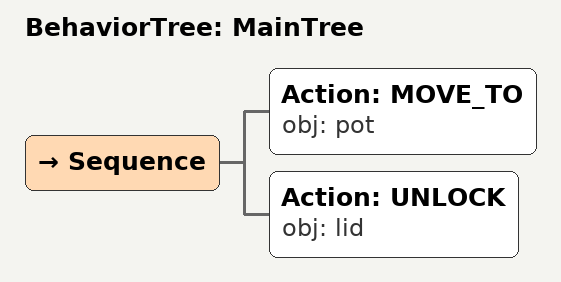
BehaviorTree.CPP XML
<root main_tree_to_execute="MainTree">
  <BehaviorTree ID="MainTree">
    <Sequence>
      <!-- Move to pot -->
      <Action ID="MOVE_TO" obj="pot" />
      <!-- Unlock lid -->
      <Action ID="UNLOCK" obj="lid" />
    </Sequence>
  </BehaviorTree>
</root>
